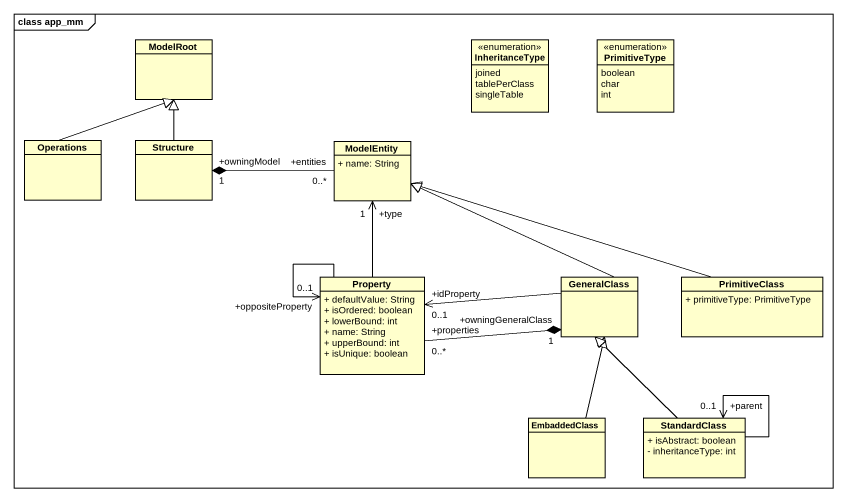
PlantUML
@startuml
mainframe class app_mm
hide circle
hide empty members
skinparam classAttributeIconSize 0
class ModelRoot
enum InheritanceType {
  joined
  tablePerClass
  singleTable
}
enum PrimitiveType {
  boolean
  char
  int
}
class Operations
class Structure
class ModelEntity {
  + name: String
}
class Property {
  + defaultValue: String
  + isOrdered: boolean
  + lowerBound: int
  + name: String
  + upperBound: int
  + isUnique: boolean
}
class GeneralClass
class PrimitiveClass {
  + primitiveType: PrimitiveType
}
class EmbaddedClass
class StandardClass {
  + isAbstract: boolean
  - inheritanceType: int
}
Operations -up-|> ModelRoot
Structure -up-|> ModelRoot
ModelEntity "+entities\n0..*" -left-* "+owningModel\n1" Structure
Property -up-> "+type\n1" ModelEntity
Property --> "+oppositeProperty\n0..1" Property
Property "+properties\n0..*" -right-* "+owningGeneralClass\n1" GeneralClass
GeneralClass -left-|> ModelEntity
GeneralClass -left-> "+idProperty\n0..1" Property
PrimitiveClass -left-|> ModelEntity
EmbaddedClass -up-|> GeneralClass
StandardClass -up-|> GeneralClass
StandardClass --> "+parent\n0..1" StandardClass
@enduml
